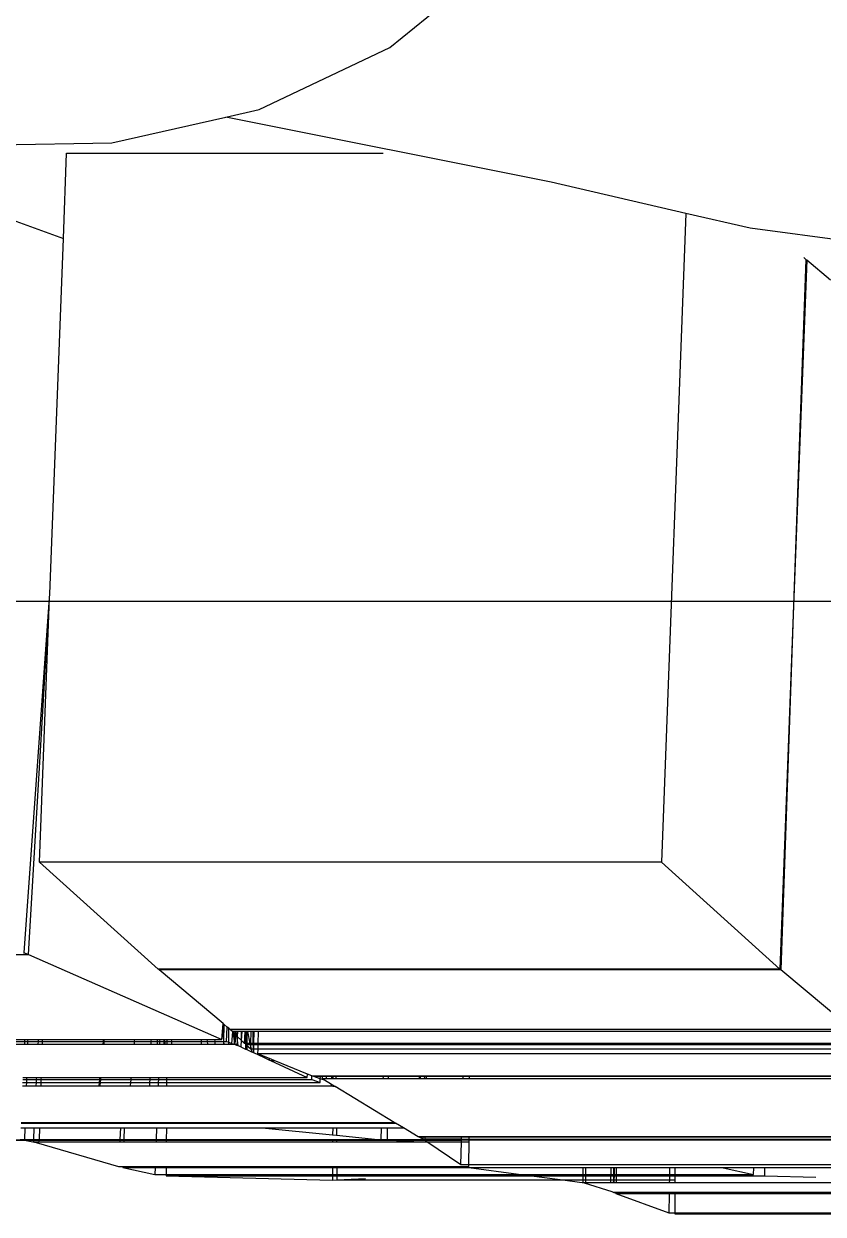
# Model space of a CAD drawing. Extents: x -24961 to 905641, y -154323 to 635957.
# Drawn here: x 395608.1 to 395709.2, y -131285.5 to -131134.9 of the extents above; entities that cross this region are included whole.
import ezdxf

# ---------------------------------------------------------------- set-up
doc = ezdxf.new("R2010")
doc.units = 0
doc.header["$LTSCALE"] = 1000
doc.header["$MEASUREMENT"] = 0
doc.layers.add('DOTE', color=1, linetype='Continuous')

msp = doc.modelspace()

# ---------------------------------------------------------------- linework, layer by layer
for p, q in [((395654.43, -131137.88), (395667.75, -131126.96)), ((395637.87, -131145.71), (395654.43, -131137.88)), ((395619.24, -131149.91), (395633.68, -131146.66)), ((395633.68, -131146.66), (395637.87, -131145.71)), ((395674.84, -131154.89), (395633.68, -131146.66)), ((395589.24, -131150.47), (395619.24, -131149.91)), ((395613.11, -131162.01), (395613.52, -131151.23)), ((395613.52, -131151.23), (395653.56, -131151.23)), ((395691.88, -131158.84), (395674.84, -131154.89)), ((395598.27, -131156.63), (395613.11, -131162.01)), ((395691.88, -131158.84), (395688.77, -131240.9)), ((395699.99, -131160.72), (395691.88, -131158.84)), ((395791.16, -131173.04), (395699.99, -131160.72)), ((395611.4, -131207), (395613.11, -131162.01)), ((395707.03, -131164.66), (395705.45, -131209.6)), ((395707.15, -131164.76), (395705.45, -131209.6)), ((395707.03, -131164.66), (395706.78, -131164.43)), ((395707.09, -131164.71), (395707.03, -131164.66)), ((395707.15, -131164.76), (395707.09, -131164.71)), ((395710.18, -131167.3), (395707.15, -131164.76)), ((395611.37, -131207.47), (395611.4, -131207)), ((395608.13, -131252.37), (395611.37, -131207.47)), ((395608.68, -131252.59), (395611.37, -131207.47)), ((395610.11, -131240.9), (395611.37, -131207.47)), ((395705.45, -131209.6), (395703.75, -131254.44)), ((395705.45, -131209.6), (395703.87, -131254.54)), ((395688.77, -131240.9), (395610.11, -131240.9)), ((395625.09, -131254.44), (395610.11, -131240.9)), ((395703.75, -131254.44), (395688.77, -131240.9)), ((395548.52, -131252.59), (395608.63, -131252.59)), ((395608.08, -131252.37), (395608.13, -131252.37)), ((395608.63, -131252.59), (395608.13, -131252.37)), ((395608.63, -131252.59), (395608.68, -131252.59)), ((395608.68, -131252.59), (395633.17, -131263.37)), ((395625.21, -131254.44), (395625.09, -131254.44)), ((395625.21, -131254.54), (395625.21, -131254.44)), ((395633.81, -131254.44), (395625.21, -131254.44)), ((395633.8, -131254.54), (395625.21, -131254.54)), ((395633.31, -131261.34), (395625.21, -131254.54)), ((395633.8, -131254.54), (395633.81, -131254.44)), ((395634.02, -131254.54), (395633.8, -131254.54)), ((395634.02, -131254.44), (395633.81, -131254.44)), ((395634.02, -131254.54), (395634.02, -131254.44)), ((395634.29, -131254.44), (395634.02, -131254.44)), ((395634.28, -131254.54), (395634.02, -131254.54)), ((395634.28, -131254.54), (395634.29, -131254.44)), ((395634.54, -131254.54), (395634.28, -131254.54)), ((395634.54, -131254.44), (395634.29, -131254.44)), ((395634.54, -131254.54), (395634.54, -131254.44)), ((395703.75, -131254.44), (395634.54, -131254.44)), ((395703.87, -131254.54), (395634.54, -131254.54)), ((395712.86, -131262.08), (395703.87, -131254.54)), ((395633.17, -131263.37), (395633.28, -131261.82)), ((395633.28, -131261.82), (395633.31, -131261.34)), ((395633.42, -131263.57), (395633.28, -131261.82)), ((395633.45, -131261.46), (395633.31, -131261.34)), ((395633.42, -131263.57), (395633.45, -131261.46)), ((395633.85, -131261.79), (395633.45, -131261.46)), ((395633.75, -131263.6), (395633.85, -131261.79)), ((395634.03, -131261.94), (395633.85, -131261.79)), ((395634.03, -131263.7), (395634.03, -131261.94)), ((395634.22, -131262.08), (395634.03, -131261.94)), ((395712.86, -131262.08), (395634.22, -131262.08)), ((395634.36, -131262.22), (395634.22, -131262.08)), ((395634.5, -131262.34), (395634.36, -131262.22)), ((395634.43, -131263.85), (395634.54, -131262.39)), ((395634.54, -131262.34), (395634.5, -131262.34)), ((395634.54, -131262.39), (395634.5, -131262.34)), ((395634.54, -131262.34), (395634.54, -131262.39)), ((395634.83, -131262.34), (395634.54, -131262.34)), ((395634.54, -131262.39), (395634.74, -131263.8)), ((395634.81, -131262.67), (395634.54, -131262.39)), ((395634.74, -131263.8), (395634.81, -131262.67)), ((395634.81, -131262.67), (395634.83, -131262.34)), ((395634.94, -131262.8), (395634.81, -131262.67)), ((395634.92, -131262.34), (395634.83, -131262.34)), ((395634.92, -131262.34), (395634.96, -131262.59)), ((395634.98, -131262.34), (395634.92, -131262.34)), ((395634.94, -131262.8), (395634.96, -131262.59)), ((395634.96, -131262.59), (395634.98, -131262.34)), ((395634.96, -131262.59), (395635, -131262.85)), ((395635.13, -131262.34), (395634.98, -131262.34)), ((395635.13, -131262.34), (395635.11, -131262.96)), ((395635.6, -131262.34), (395635.13, -131262.34)), ((395635.6, -131262.34), (395635.59, -131263.43)), ((395635.71, -131262.34), (395635.6, -131262.34)), ((395635.64, -131263.49), (395635.71, -131262.34)), ((395636.09, -131262.34), (395635.71, -131262.34)), ((395636.02, -131263.87), (395636.09, -131262.34)), ((395636.15, -131262.34), (395636.09, -131262.34)), ((395636.15, -131262.34), (395636.15, -131263.87)), ((395636.25, -131262.34), (395636.15, -131262.34)), ((395636.19, -131263.87), (395636.25, -131262.34)), ((395636.33, -131262.34), (395636.25, -131262.34)), ((395636.33, -131262.34), (395636.32, -131263.87)), ((395636.39, -131262.34), (395636.33, -131262.34)), ((395636.39, -131262.34), (395636.71, -131263.87)), ((395636.89, -131262.34), (395636.39, -131262.34)), ((395636.84, -131263.87), (395636.89, -131262.34)), ((395637.08, -131262.34), (395636.89, -131262.34)), ((395637.08, -131262.34), (395637.1, -131263.87)), ((395637.2, -131262.34), (395637.08, -131262.34)), ((395637.2, -131262.34), (395637.18, -131263.87)), ((395637.78, -131262.34), (395637.2, -131262.34)), ((395637.76, -131263.87), (395637.78, -131262.34)), ((395713.12, -131262.34), (395637.78, -131262.34)), ((395606.66, -131263.96), (395608.18, -131263.96)), ((395606.69, -131263.6), (395608.2, -131263.6)), ((395606.71, -131263.37), (395608.21, -131263.37)), ((395608.2, -131263.6), (395608.18, -131263.96)), ((395608.18, -131263.96), (395608.58, -131263.96)), ((395608.21, -131263.37), (395608.2, -131263.6)), ((395608.2, -131263.6), (395608.59, -131263.6)), ((395608.21, -131263.37), (395608.6, -131263.37)), ((395608.59, -131263.6), (395608.58, -131263.96)), ((395608.58, -131263.96), (395609.89, -131263.96)), ((395608.6, -131263.37), (395608.59, -131263.6)), ((395608.59, -131263.6), (395609.91, -131263.6)), ((395608.6, -131263.37), (395609.92, -131263.37)), ((395609.91, -131263.6), (395609.89, -131263.96)), ((395609.89, -131263.96), (395610.41, -131263.96)), ((395609.92, -131263.37), (395609.91, -131263.6)), ((395609.91, -131263.6), (395610.42, -131263.6)), ((395609.92, -131263.37), (395610.43, -131263.37)), ((395610.42, -131263.6), (395610.41, -131263.96)), ((395610.41, -131263.96), (395618.13, -131263.96)), ((395610.43, -131263.37), (395610.42, -131263.6)), ((395610.42, -131263.6), (395618.17, -131263.6)), ((395610.43, -131263.37), (395618.19, -131263.37)), ((395618.13, -131263.96), (395618.17, -131263.6)), ((395618.13, -131263.96), (395618.26, -131263.96)), ((395618.17, -131263.6), (395618.19, -131263.37)), ((395618.17, -131263.6), (395618.29, -131263.6)), ((395618.19, -131263.37), (395618.31, -131263.37)), ((395618.26, -131263.96), (395618.29, -131263.6)), ((395618.26, -131263.96), (395622.09, -131263.96)), ((395618.29, -131263.6), (395618.31, -131263.37)), ((395618.29, -131263.6), (395622.12, -131263.6)), ((395618.31, -131263.37), (395622.14, -131263.37)), ((395622.09, -131263.96), (395622.12, -131263.6)), ((395622.09, -131263.96), (395624.22, -131263.96)), ((395622.12, -131263.6), (395622.14, -131263.37)), ((395622.12, -131263.6), (395624.23, -131263.6)), ((395622.14, -131263.37), (395624.24, -131263.37)), ((395624.22, -131263.96), (395624.23, -131263.6)), ((395624.22, -131263.96), (395624.97, -131263.96)), ((395624.23, -131263.6), (395624.24, -131263.37)), ((395624.23, -131263.6), (395624.97, -131263.6)), ((395624.24, -131263.37), (395624.97, -131263.37)), ((395624.97, -131263.37), (395624.97, -131263.6)), ((395624.97, -131263.37), (395625.3, -131263.37)), ((395624.97, -131263.6), (395624.97, -131263.96)), ((395624.97, -131263.6), (395625.29, -131263.6)), ((395624.97, -131263.96), (395625.28, -131263.96)), ((395625.29, -131263.6), (395625.28, -131263.96)), ((395625.28, -131263.96), (395625.88, -131263.96)), ((395625.3, -131263.37), (395625.29, -131263.6)), ((395625.29, -131263.6), (395625.87, -131263.6)), ((395625.3, -131263.37), (395625.86, -131263.37)), ((395625.87, -131263.6), (395625.86, -131263.37)), ((395625.86, -131263.37), (395625.92, -131263.6)), ((395625.86, -131263.37), (395626.18, -131263.37)), ((395625.88, -131263.96), (395625.87, -131263.6)), ((395625.87, -131263.6), (395625.92, -131263.6)), ((395625.88, -131263.96), (395626, -131263.96)), ((395625.92, -131263.6), (395626, -131263.96)), ((395625.92, -131263.6), (395626.18, -131263.6)), ((395626, -131263.96), (395626.18, -131263.96)), ((395626.18, -131263.37), (395626.18, -131263.6)), ((395626.18, -131263.37), (395626.81, -131263.37)), ((395626.18, -131263.6), (395626.18, -131263.96)), ((395626.18, -131263.6), (395626.82, -131263.6)), ((395626.18, -131263.96), (395626.84, -131263.96)), ((395626.82, -131263.6), (395626.81, -131263.37)), ((395626.81, -131263.37), (395630.56, -131263.37)), ((395626.84, -131263.96), (395626.82, -131263.6)), ((395626.82, -131263.6), (395630.56, -131263.6)), ((395626.84, -131263.96), (395630.56, -131263.96)), ((395630.56, -131263.37), (395630.56, -131263.6)), ((395630.56, -131263.37), (395631.24, -131263.37)), ((395630.56, -131263.6), (395630.56, -131263.96)), ((395630.56, -131263.6), (395631.29, -131263.6)), ((395630.56, -131263.96), (395631.36, -131263.96)), ((395631.24, -131263.37), (395631.29, -131263.6)), ((395631.24, -131263.37), (395632.28, -131263.37)), ((395631.29, -131263.6), (395631.36, -131263.96)), ((395631.29, -131263.6), (395632.3, -131263.6)), ((395631.36, -131263.96), (395632.31, -131263.96)), ((395632.3, -131263.6), (395632.28, -131263.37)), ((395632.28, -131263.37), (395633.17, -131263.37)), ((395632.31, -131263.96), (395632.3, -131263.6)), ((395632.3, -131263.6), (395633.42, -131263.6)), ((395632.31, -131263.96), (395633.42, -131263.96)), ((395633.42, -131263.6), (395633.42, -131263.57)), ((395633.42, -131263.96), (395633.42, -131263.6)), ((395633.45, -131263.96), (395633.42, -131263.6)), ((395633.42, -131263.6), (395633.75, -131263.6)), ((395633.42, -131263.96), (395633.45, -131263.96)), ((395633.45, -131263.96), (395634.04, -131263.96)), ((395633.75, -131263.6), (395634.03, -131263.7)), ((395634.04, -131263.96), (395634.03, -131263.7)), ((395634.03, -131263.7), (395634.43, -131263.85)), ((395634.04, -131263.96), (395634.42, -131263.96)), ((395634.42, -131263.96), (395634.43, -131263.85)), ((395634.42, -131263.96), (395634.73, -131263.96)), ((395634.43, -131263.85), (395634.73, -131263.96)), ((395634.73, -131263.96), (395634.74, -131263.8)), ((395634.73, -131263.96), (395634.76, -131263.96)), ((395634.74, -131263.8), (395634.76, -131263.96)), ((395634.76, -131263.96), (395635.07, -131264.06)), ((395634.76, -131263.96), (395634.86, -131263.96)), ((395634.86, -131263.96), (395634.94, -131262.8)), ((395634.86, -131263.96), (395635.07, -131264.06)), ((395635, -131262.85), (395634.94, -131262.8)), ((395635, -131262.85), (395635.09, -131263.5)), ((395635.11, -131262.96), (395635, -131262.85)), ((395635.09, -131263.5), (395635.07, -131264.06)), ((395635.07, -131264.06), (395635.18, -131264.11)), ((395635.11, -131262.96), (395635.09, -131263.5)), ((395635.09, -131263.5), (395635.18, -131264.11)), ((395635.59, -131263.43), (395635.11, -131262.96)), ((395635.18, -131264.11), (395635.51, -131264.26)), ((395635.51, -131264.26), (395635.57, -131264.26)), ((395635.51, -131264.26), (395635.57, -131264.29)), ((395635.59, -131263.43), (395635.57, -131264.26)), ((395635.57, -131264.26), (395635.6, -131264.26)), ((395635.57, -131264.26), (395635.57, -131264.29)), ((395635.64, -131263.49), (395635.59, -131263.43)), ((395635.6, -131264.26), (395635.64, -131263.49)), ((395636.02, -131263.87), (395635.64, -131263.49)), ((395636.15, -131263.87), (395636.02, -131263.87)), ((395636.15, -131263.87), (395636.15, -131264.56)), ((395636.19, -131263.87), (395636.15, -131263.87)), ((395636.19, -131264.02), (395636.19, -131263.87)), ((395636.32, -131263.87), (395636.19, -131263.87)), ((395636.32, -131264.14), (395636.19, -131264.02)), ((395636.32, -131264.02), (395636.19, -131264.02)), ((395636.32, -131263.87), (395636.32, -131264.02)), ((395636.71, -131263.87), (395636.32, -131263.87)), ((395636.32, -131264.02), (395636.32, -131264.14)), ((395636.74, -131264.02), (395636.32, -131264.02)), ((395636.32, -131264.14), (395636.32, -131264.64)), ((395636.81, -131264.58), (395636.32, -131264.14)), ((395636.84, -131263.87), (395636.71, -131263.87)), ((395636.71, -131263.87), (395636.74, -131264.02)), ((395636.74, -131264.02), (395636.82, -131264.38)), ((395636.83, -131264.02), (395636.74, -131264.02)), ((395636.82, -131264.38), (395636.83, -131264.02)), ((395636.83, -131264.02), (395636.84, -131263.87)), ((395637.11, -131264.02), (395636.83, -131264.02)), ((395637.1, -131263.87), (395636.84, -131263.87)), ((395637.18, -131263.87), (395637.1, -131263.87)), ((395637.1, -131263.87), (395637.11, -131264.02)), ((395637.11, -131264.02), (395637.12, -131264.58)), ((395637.17, -131264.02), (395637.11, -131264.02)), ((395637.17, -131264.02), (395637.16, -131264.58)), ((395637.18, -131263.87), (395637.17, -131264.02)), ((395637.75, -131264.02), (395637.17, -131264.02)), ((395637.76, -131263.87), (395637.18, -131263.87)), ((395637.74, -131264.58), (395637.75, -131264.02)), ((395637.75, -131264.02), (395637.76, -131263.87)), ((395714.84, -131264.02), (395637.75, -131264.02)), ((395714.68, -131263.87), (395637.76, -131263.87)), ((395635.57, -131264.29), (395636.15, -131264.56)), ((395636.15, -131264.56), (395636.32, -131264.64)), ((395636.32, -131264.64), (395636.93, -131264.92)), ((395636.81, -131264.58), (395636.82, -131264.38)), ((395636.86, -131264.58), (395636.81, -131264.58)), ((395636.82, -131264.38), (395636.86, -131264.58)), ((395636.86, -131264.58), (395636.93, -131264.92)), ((395637.12, -131264.58), (395636.86, -131264.58)), ((395636.93, -131264.92), (395637.12, -131265.01)), ((395637.12, -131264.58), (395637.12, -131265.01)), ((395637.16, -131264.58), (395637.12, -131264.58)), ((395637.12, -131265.01), (395637.16, -131265.02)), ((395637.16, -131264.58), (395637.16, -131265.02)), ((395637.74, -131264.58), (395637.16, -131264.58)), ((395637.16, -131265.02), (395638.42, -131265.61)), ((395637.73, -131265.18), (395637.74, -131264.58)), ((395716.39, -131265.18), (395637.73, -131265.18)), ((395638.42, -131265.46), (395637.73, -131265.18)), ((395715.47, -131264.58), (395637.74, -131264.58)), ((395638.42, -131265.46), (395638.42, -131265.61)), ((395639.17, -131265.76), (395638.42, -131265.46)), ((395638.42, -131265.61), (395639.18, -131265.96)), ((395639.18, -131265.96), (395639.17, -131265.76)), ((395639.79, -131266.02), (395639.17, -131265.76)), ((395639.18, -131265.96), (395639.3, -131266.02)), ((395639.3, -131266.02), (395639.79, -131266.02)), ((395639.3, -131266.02), (395643.97, -131268.17)), ((395644, -131267.72), (395639.79, -131266.02)), ((395607.99, -131268.41), (395608.44, -131268.41)), ((395608, -131268.17), (395608.45, -131268.17)), ((395608.44, -131268.41), (395608.43, -131268.81)), ((395608.45, -131268.17), (395608.44, -131268.41)), ((395608.44, -131268.41), (395609.68, -131268.41)), ((395608.45, -131268.17), (395609.69, -131268.17)), ((395609.68, -131268.41), (395609.66, -131268.81)), ((395609.69, -131268.17), (395609.68, -131268.41)), ((395609.68, -131268.41), (395610.27, -131268.41)), ((395609.69, -131268.17), (395610.28, -131268.17)), ((395610.27, -131268.41), (395610.26, -131268.81)), ((395610.28, -131268.17), (395610.27, -131268.41)), ((395610.27, -131268.41), (395617.72, -131268.41)), ((395610.28, -131268.17), (395617.74, -131268.17)), ((395617.68, -131268.81), (395617.72, -131268.41)), ((395617.72, -131268.41), (395617.74, -131268.17)), ((395617.72, -131268.41), (395617.86, -131268.41)), ((395617.74, -131268.17), (395617.88, -131268.17)), ((395617.82, -131268.81), (395617.86, -131268.41)), ((395617.86, -131268.41), (395617.88, -131268.17)), ((395617.86, -131268.41), (395621.67, -131268.41)), ((395617.88, -131268.17), (395621.69, -131268.17)), ((395621.63, -131268.81), (395621.67, -131268.41)), ((395621.67, -131268.41), (395621.69, -131268.17)), ((395621.67, -131268.41), (395624.07, -131268.41)), ((395621.69, -131268.17), (395624.08, -131268.17)), ((395624.05, -131268.81), (395624.07, -131268.41)), ((395624.07, -131268.41), (395624.08, -131268.17)), ((395624.07, -131268.41), (395625.13, -131268.41)), ((395624.08, -131268.17), (395625.13, -131268.17)), ((395625.13, -131268.41), (395625.11, -131268.81)), ((395625.13, -131268.17), (395625.13, -131268.41)), ((395625.13, -131268.17), (395626.16, -131268.17)), ((395625.13, -131268.41), (395626.16, -131268.41)), ((395626.16, -131268.17), (395626.16, -131268.41)), ((395626.16, -131268.17), (395643.97, -131268.17)), ((395626.16, -131268.41), (395626.16, -131268.81)), ((395626.16, -131268.41), (395644.53, -131268.41)), ((395643.97, -131268.17), (395644, -131267.72)), ((395644.56, -131267.95), (395644, -131267.72)), ((395644.53, -131268.41), (395644.56, -131267.95)), ((395644.53, -131268.41), (395645.58, -131268.81)), ((395644.67, -131267.99), (395644.56, -131267.95)), ((395644.81, -131267.99), (395644.67, -131267.99)), ((395644.81, -131268.05), (395644.81, -131267.99)), ((395723.32, -131267.99), (395644.81, -131267.99)), ((395645.61, -131268.31), (395644.81, -131268.05)), ((395645.63, -131268.05), (395644.81, -131268.05)), ((395645.58, -131268.81), (395645.61, -131268.31)), ((395645.61, -131268.31), (395645.63, -131268.05)), ((395646.14, -131268.49), (395645.61, -131268.31)), ((395645.89, -131268.05), (395645.63, -131268.05)), ((395645.88, -131268.33), (395645.89, -131268.05)), ((395646.4, -131268.33), (395645.88, -131268.33)), ((395646.14, -131268.49), (395645.88, -131268.33)), ((395646.4, -131268.05), (395645.89, -131268.05)), ((395647.04, -131269.03), (395646.14, -131268.49)), ((395646.4, -131268.33), (395646.4, -131268.05)), ((395647.07, -131268.05), (395646.4, -131268.05)), ((395647.06, -131268.33), (395646.4, -131268.33)), ((395647.06, -131268.33), (395647.07, -131268.05)), ((395647.21, -131268.33), (395647.06, -131268.33)), ((395647.21, -131268.05), (395647.07, -131268.05)), ((395647.21, -131268.05), (395647.21, -131268.33)), ((395647.6, -131268.05), (395647.21, -131268.05)), ((395647.6, -131268.33), (395647.21, -131268.33)), ((395647.6, -131268.05), (395647.6, -131268.33)), ((395653.6, -131268.05), (395647.6, -131268.05)), ((395653.59, -131268.33), (395647.6, -131268.33)), ((395653.59, -131268.33), (395653.6, -131268.05)), ((395654.23, -131268.33), (395653.59, -131268.33)), ((395654.24, -131268.05), (395653.6, -131268.05)), ((395654.23, -131268.33), (395654.24, -131268.05)), ((395658.18, -131268.33), (395654.23, -131268.33)), ((395658.18, -131268.05), (395654.24, -131268.05)), ((395658.18, -131268.33), (395658.18, -131268.05)), ((395658.3, -131268.05), (395658.18, -131268.05)), ((395658.29, -131268.33), (395658.18, -131268.33)), ((395658.29, -131268.33), (395658.3, -131268.05)), ((395658.82, -131268.33), (395658.29, -131268.33)), ((395658.83, -131268.05), (395658.3, -131268.05)), ((395658.82, -131268.33), (395658.83, -131268.05)), ((395659.04, -131268.33), (395658.82, -131268.33)), ((395659.05, -131268.05), (395658.83, -131268.05)), ((395659.04, -131268.33), (395659.05, -131268.05)), ((395663.7, -131268.33), (395659.04, -131268.33)), ((395663.71, -131268.05), (395659.05, -131268.05)), ((395663.7, -131268.33), (395663.71, -131268.05)), ((395664.48, -131268.33), (395663.7, -131268.33)), ((395664.48, -131268.05), (395663.71, -131268.05)), ((395664.48, -131268.33), (395664.48, -131268.05)), ((395723.46, -131268.05), (395664.48, -131268.05)), ((395724.32, -131268.33), (395664.48, -131268.33)), ((395607.93, -131269.22), (395608.41, -131269.22)), ((395607.96, -131268.81), (395608.43, -131268.81)), ((395608.43, -131268.81), (395608.41, -131269.22)), ((395608.41, -131269.22), (395609.64, -131269.22)), ((395608.43, -131268.81), (395609.66, -131268.81)), ((395609.66, -131268.81), (395609.64, -131269.22)), ((395609.64, -131269.22), (395610.24, -131269.22)), ((395609.66, -131268.81), (395610.26, -131268.81)), ((395610.26, -131268.81), (395610.24, -131269.22)), ((395610.24, -131269.22), (395617.64, -131269.22)), ((395610.26, -131268.81), (395617.68, -131268.81)), ((395617.64, -131269.22), (395617.68, -131268.81)), ((395617.64, -131269.22), (395617.78, -131269.22)), ((395617.68, -131268.81), (395617.82, -131268.81)), ((395617.78, -131269.22), (395617.82, -131268.81)), ((395617.78, -131269.22), (395621.59, -131269.22)), ((395617.82, -131268.81), (395621.63, -131268.81)), ((395621.59, -131269.22), (395621.63, -131268.81)), ((395621.59, -131269.22), (395624.04, -131269.22)), ((395621.63, -131268.81), (395624.05, -131268.81)), ((395624.04, -131269.22), (395624.05, -131268.81)), ((395624.04, -131269.22), (395625.1, -131269.22)), ((395624.05, -131268.81), (395625.11, -131268.81)), ((395625.11, -131268.81), (395625.1, -131269.22)), ((395625.1, -131269.22), (395626.16, -131269.22)), ((395625.11, -131268.81), (395626.16, -131268.81)), ((395626.16, -131268.81), (395626.16, -131269.22)), ((395626.16, -131268.81), (395645.58, -131268.81)), ((395626.16, -131269.22), (395647.03, -131269.22)), ((395647.03, -131269.22), (395647.04, -131269.03)), ((395647.03, -131269.22), (395647.21, -131269.26)), ((395647.21, -131269.14), (395647.04, -131269.03)), ((395647.21, -131269.14), (395647.21, -131269.26)), ((395647.5, -131269.31), (395647.21, -131269.14)), ((395647.21, -131269.26), (395647.5, -131269.31)), ((395654.98, -131273.84), (395647.5, -131269.31)), ((395607.72, -131274.55), (395608.24, -131274.55)), ((395607.75, -131273.84), (395608.27, -131273.84)), ((395607.75, -131273.92), (395608.26, -131273.92)), ((395608.24, -131274.55), (395608.2, -131275.99)), ((395608.24, -131274.55), (395609.39, -131274.55)), ((395608.27, -131273.84), (395608.26, -131273.92)), ((395608.26, -131273.92), (395609.42, -131273.92)), ((395608.27, -131273.84), (395609.42, -131273.84)), ((395609.39, -131274.55), (395609.32, -131275.99)), ((395609.39, -131274.55), (395610.07, -131274.55)), ((395609.42, -131273.84), (395609.42, -131273.92)), ((395609.42, -131273.84), (395610.1, -131273.84)), ((395609.42, -131273.92), (395610.09, -131273.92)), ((395610.07, -131274.55), (395610.03, -131275.99)), ((395610.07, -131274.55), (395620.32, -131274.55)), ((395610.1, -131273.84), (395610.09, -131273.92)), ((395610.09, -131273.92), (395620.35, -131273.92)), ((395610.1, -131273.84), (395620.35, -131273.84)), ((395620.32, -131274.55), (395620.25, -131275.99)), ((395620.32, -131274.55), (395620.82, -131274.55)), ((395620.35, -131273.84), (395620.35, -131273.92)), ((395620.35, -131273.84), (395631, -131273.84)), ((395620.35, -131273.92), (395631.83, -131273.92)), ((395620.82, -131274.55), (395620.77, -131275.99)), ((395620.82, -131274.55), (395624.91, -131274.55)), ((395624.91, -131274.55), (395624.86, -131275.99)), ((395624.91, -131274.55), (395638.27, -131274.55)), ((395626.14, -131274.65), (395626.13, -131275.99)), ((395631, -131273.84), (395631.83, -131273.92)), ((395631, -131273.84), (395647.19, -131273.84)), ((395631.83, -131273.92), (395647.19, -131273.92)), ((395638.27, -131274.55), (395647.18, -131275.43)), ((395638.27, -131274.55), (395647.19, -131274.55)), ((395647.19, -131274.55), (395647.18, -131275.43)), ((395647.19, -131273.84), (395647.19, -131273.92)), ((395647.19, -131273.84), (395647.64, -131273.84)), ((395647.19, -131273.92), (395647.65, -131273.92)), ((395647.19, -131274.55), (395647.65, -131274.55)), ((395647.64, -131273.84), (395647.65, -131273.92)), ((395647.64, -131273.84), (395653.39, -131273.84)), ((395647.65, -131273.92), (395653.39, -131273.92)), ((395647.65, -131274.55), (395647.66, -131275.47)), ((395647.65, -131274.55), (395653.37, -131274.55)), ((395653.32, -131275.99), (395653.37, -131274.55)), ((395653.37, -131274.55), (395654.12, -131274.55)), ((395653.39, -131273.92), (395653.39, -131273.84)), ((395653.39, -131273.84), (395654.13, -131273.84)), ((395653.39, -131273.92), (395654.13, -131273.92)), ((395654.1, -131275.99), (395654.12, -131274.55)), ((395654.12, -131274.55), (395656.16, -131274.55)), ((395654.13, -131273.92), (395654.13, -131273.84)), ((395654.13, -131273.84), (395654.98, -131273.84)), ((395654.13, -131273.92), (395655.12, -131273.92)), ((395655.12, -131273.92), (395654.98, -131273.84)), ((395656.16, -131274.55), (395655.12, -131273.92)), ((395657.99, -131275.66), (395656.16, -131274.55)), ((395583.14, -131276.03), (395608.2, -131276.03)), ((395583.14, -131276.09), (395608.19, -131276.11)), ((395607.66, -131275.99), (395608.2, -131275.99)), ((395608.2, -131276.03), (395608.19, -131276.11)), ((395608.19, -131276.11), (395609.32, -131276.09)), ((395608.19, -131276.11), (395609.66, -131276.39)), ((395608.2, -131275.99), (395608.2, -131276.03)), ((395608.2, -131275.99), (395609.32, -131275.99)), ((395608.2, -131276.03), (395609.32, -131276.03)), ((395609.32, -131276.09), (395609.31, -131276.29)), ((395609.31, -131276.29), (395609.66, -131276.39)), ((395609.31, -131276.29), (395610.02, -131276.29)), ((395609.32, -131275.99), (395609.32, -131276.03)), ((395609.32, -131275.99), (395610.03, -131275.99)), ((395609.32, -131276.03), (395609.32, -131276.09)), ((395609.32, -131276.03), (395610.03, -131276.03)), ((395609.32, -131276.09), (395610.02, -131276.09)), ((395610.03, -131276.03), (395610.02, -131276.09)), ((395610.02, -131276.09), (395610.02, -131276.29)), ((395610.02, -131276.09), (395620.25, -131276.09)), ((395610.02, -131276.29), (395620.24, -131276.29)), ((395610.03, -131275.99), (395610.03, -131276.03)), ((395610.03, -131275.99), (395620.25, -131275.99)), ((395610.03, -131276.03), (395620.25, -131276.03)), ((395620.25, -131276.09), (395620.24, -131276.29)), ((395620.24, -131276.29), (395620.76, -131276.29)), ((395620.25, -131275.99), (395620.25, -131276.03)), ((395620.25, -131275.99), (395620.77, -131275.99)), ((395620.25, -131276.03), (395620.25, -131276.09)), ((395620.25, -131276.03), (395620.77, -131276.03)), ((395620.25, -131276.09), (395620.76, -131276.09)), ((395620.77, -131276.03), (395620.76, -131276.09)), ((395620.76, -131276.09), (395620.76, -131276.29)), ((395620.76, -131276.09), (395624.86, -131276.09)), ((395620.76, -131276.29), (395624.85, -131276.29)), ((395620.77, -131275.99), (395620.77, -131276.03)), ((395620.77, -131275.99), (395624.86, -131275.99)), ((395620.77, -131276.03), (395624.86, -131276.03)), ((395624.86, -131276.09), (395624.85, -131276.29)), ((395624.85, -131276.29), (395626.13, -131276.29)), ((395624.86, -131275.99), (395624.86, -131276.03)), ((395624.86, -131275.99), (395626.13, -131275.99)), ((395624.86, -131276.03), (395624.86, -131276.09)), ((395624.86, -131276.03), (395626.13, -131276.03)), ((395624.86, -131276.09), (395626.13, -131276.09)), ((395626.13, -131275.99), (395626.13, -131276.03)), ((395626.13, -131275.99), (395652.88, -131275.99)), ((395626.13, -131276.03), (395626.13, -131276.09)), ((395626.13, -131276.03), (395647.18, -131276.03)), ((395626.13, -131276.09), (395626.13, -131276.29)), ((395626.13, -131276.09), (395647.18, -131276.09)), ((395626.13, -131276.29), (395647.18, -131276.29)), ((395647.18, -131275.43), (395647.66, -131275.47)), ((395647.18, -131276.03), (395647.18, -131276.09)), ((395647.18, -131276.03), (395647.66, -131276.03)), ((395647.18, -131276.09), (395647.18, -131276.29)), ((395647.18, -131276.09), (395647.66, -131276.09)), ((395647.18, -131276.29), (395647.66, -131276.29)), ((395647.66, -131275.47), (395652.88, -131275.99)), ((395647.66, -131276.03), (395647.66, -131276.09)), ((395647.66, -131276.03), (395653.32, -131276.03)), ((395647.66, -131276.09), (395647.66, -131276.29)), ((395647.66, -131276.09), (395654.09, -131276.09)), ((395647.66, -131276.29), (395658.17, -131276.29)), ((395652.88, -131275.99), (395653.32, -131276.03)), ((395652.88, -131275.99), (395653.32, -131275.99)), ((395653.32, -131276.03), (395653.32, -131275.99)), ((395653.32, -131275.99), (395654.1, -131275.99)), ((395654.09, -131276.09), (395654.1, -131275.99)), ((395654.09, -131276.09), (395654.54, -131276.11)), ((395654.1, -131275.99), (395658.61, -131275.97)), ((395654.54, -131276.11), (395658.17, -131276.29)), ((395654.54, -131276.11), (395658.83, -131276.11)), ((395658.13, -131275.66), (395657.99, -131275.66)), ((395658.13, -131275.73), (395658.13, -131275.66)), ((395658.61, -131275.66), (395658.13, -131275.66)), ((395658.61, -131275.73), (395658.13, -131275.73)), ((395658.61, -131275.97), (395658.13, -131275.73)), ((395658.17, -131276.29), (395659.08, -131276.29)), ((395658.61, -131275.73), (395658.61, -131275.66)), ((395658.88, -131275.66), (395658.61, -131275.66)), ((395658.61, -131275.97), (395658.61, -131275.73)), ((395658.88, -131275.73), (395658.61, -131275.73)), ((395658.63, -131275.99), (395658.61, -131275.97)), ((395658.87, -131275.97), (395658.63, -131275.99)), ((395658.74, -131276.06), (395658.63, -131275.99)), ((395658.83, -131276.11), (395658.74, -131276.06)), ((395658.87, -131276.13), (395658.83, -131276.11)), ((395658.87, -131275.97), (395658.88, -131275.73)), ((395658.87, -131276.13), (395658.87, -131275.97)), ((395663.49, -131275.97), (395658.87, -131275.97)), ((395663.48, -131276.13), (395658.87, -131276.13)), ((395659.08, -131276.29), (395658.87, -131276.13)), ((395658.88, -131275.73), (395658.88, -131275.66)), ((395663.5, -131275.66), (395658.88, -131275.66)), ((395663.49, -131275.73), (395658.88, -131275.73)), ((395663.4, -131279.19), (395659.08, -131276.29)), ((395659.08, -131276.29), (395663.48, -131276.29)), ((395663.4, -131279.19), (395663.48, -131276.29)), ((395663.48, -131276.13), (395663.49, -131275.97)), ((395664.44, -131276.11), (395663.48, -131276.13)), ((395663.48, -131276.29), (395663.48, -131276.13)), ((395663.48, -131276.29), (395664.44, -131276.29)), ((395663.49, -131275.73), (395663.5, -131275.66)), ((395664.44, -131275.73), (395663.49, -131275.73)), ((395663.49, -131275.97), (395663.49, -131275.73)), ((395664.44, -131275.99), (395663.49, -131275.97)), ((395664.44, -131275.66), (395663.5, -131275.66)), ((395664.42, -131279.19), (395664.44, -131276.29)), ((395736.65, -131275.66), (395664.44, -131275.66)), ((395664.44, -131275.73), (395664.44, -131275.66)), ((395736.78, -131275.73), (395664.44, -131275.73)), ((395664.44, -131275.99), (395664.44, -131275.73)), ((395737.23, -131275.97), (395664.44, -131275.99)), ((395664.44, -131276.11), (395664.44, -131275.99)), ((395737.5, -131276.13), (395664.44, -131276.11)), ((395664.44, -131276.29), (395664.44, -131276.11)), ((395609.66, -131276.39), (395620.09, -131279.42)), ((395664.42, -131279.19), (395663.4, -131279.19)), ((395742.05, -131279.19), (395664.42, -131279.19)), ((395664.42, -131279.42), (395664.42, -131279.19)), ((395620.09, -131279.42), (395620.65, -131279.42)), ((395620.65, -131279.42), (395620.64, -131279.56)), ((395620.64, -131279.56), (395624.7, -131280.43)), ((395620.64, -131279.56), (395624.73, -131279.56)), ((395620.65, -131279.42), (395624.74, -131279.42)), ((395624.73, -131279.56), (395624.7, -131280.43)), ((395624.7, -131280.43), (395626.11, -131280.43)), ((395624.74, -131279.42), (395624.73, -131279.56)), ((395624.73, -131279.56), (395626.12, -131279.56)), ((395624.74, -131279.42), (395626.12, -131279.42)), ((395626.12, -131279.56), (395626.11, -131280.43)), ((395626.11, -131280.43), (395626.11, -131280.6)), ((395626.11, -131280.43), (395647.16, -131280.43)), ((395626.11, -131280.6), (395647.16, -131281.13)), ((395626.11, -131280.6), (395647.16, -131280.6)), ((395626.12, -131279.42), (395626.12, -131279.56)), ((395626.12, -131279.42), (395647.17, -131279.42)), ((395626.12, -131279.56), (395647.17, -131279.56)), ((395647.17, -131279.56), (395647.16, -131280.43)), ((395647.16, -131280.43), (395647.16, -131280.6)), ((395647.16, -131280.43), (395647.7, -131280.43)), ((395647.16, -131280.6), (395647.16, -131281.13)), ((395647.16, -131280.6), (395647.7, -131280.6)), ((395647.17, -131279.42), (395647.17, -131279.56)), ((395647.17, -131279.42), (395647.69, -131279.42)), ((395647.17, -131279.56), (395647.69, -131279.56)), ((395647.69, -131279.42), (395647.69, -131279.56)), ((395647.69, -131279.42), (395664.42, -131279.42)), ((395647.69, -131279.56), (395647.7, -131280.43)), ((395647.69, -131279.56), (395664.42, -131279.56)), ((395647.7, -131280.43), (395647.7, -131280.6)), ((395647.7, -131280.43), (395670.71, -131280.43)), ((395647.7, -131280.6), (395647.7, -131281.12)), ((395647.7, -131280.6), (395671.99, -131280.6)), ((395664.42, -131279.56), (395664.42, -131279.42)), ((395664.42, -131279.6), (395664.42, -131279.56)), ((395678.89, -131279.6), (395664.42, -131279.6)), ((395670.71, -131280.43), (395664.42, -131279.6)), ((395671.99, -131280.6), (395670.71, -131280.43)), ((395670.71, -131280.43), (395678.88, -131280.43)), ((395675.97, -131281.12), (395671.99, -131280.6)), ((395671.99, -131280.6), (395678.87, -131280.6)), ((395678.87, -131280.6), (395678.88, -131280.43)), ((395678.87, -131281.12), (395678.87, -131280.6)), ((395678.87, -131280.6), (395679.22, -131280.6)), ((395678.88, -131280.43), (395678.89, -131279.6)), ((395678.88, -131280.43), (395679.22, -131280.43)), ((395679.23, -131279.6), (395678.89, -131279.6)), ((395679.22, -131280.43), (395679.23, -131279.6)), ((395679.22, -131280.6), (395679.22, -131280.43)), ((395679.22, -131280.43), (395682.4, -131280.43)), ((395679.22, -131281.12), (395679.22, -131280.6)), ((395679.22, -131280.6), (395682.39, -131280.6)), ((395682.41, -131279.6), (395679.23, -131279.6)), ((395682.38, -131281.12), (395682.39, -131280.6)), ((395682.39, -131280.6), (395682.4, -131280.43)), ((395682.39, -131280.6), (395682.74, -131280.6)), ((395682.4, -131280.43), (395682.41, -131279.6)), ((395682.4, -131280.43), (395682.74, -131280.43)), ((395682.76, -131279.6), (395682.41, -131279.6)), ((395682.74, -131280.43), (395682.76, -131279.6)), ((395682.74, -131280.6), (395682.74, -131280.43)), ((395682.74, -131280.43), (395682.83, -131280.43)), ((395682.74, -131281.12), (395682.74, -131280.6)), ((395682.74, -131280.6), (395682.82, -131280.6)), ((395682.84, -131279.6), (395682.76, -131279.6)), ((395682.81, -131281.12), (395682.82, -131280.6)), ((395682.82, -131280.6), (395682.83, -131280.43)), ((395682.82, -131280.6), (395683.08, -131280.6)), ((395682.83, -131280.43), (395682.84, -131279.6)), ((395682.83, -131280.43), (395683.09, -131280.43)), ((395683.1, -131279.6), (395682.84, -131279.6)), ((395683.08, -131280.6), (395683.09, -131280.43)), ((395683.08, -131281.12), (395683.08, -131280.6)), ((395683.08, -131280.6), (395689.83, -131280.6)), ((395683.09, -131280.43), (395683.1, -131279.6)), ((395683.09, -131280.43), (395689.83, -131280.43)), ((395689.84, -131279.6), (395683.1, -131279.6)), ((395689.82, -131281.12), (395689.83, -131280.6)), ((395689.83, -131280.43), (395689.84, -131279.6)), ((395689.83, -131280.6), (395689.83, -131280.43)), ((395689.83, -131280.43), (395690.5, -131280.43)), ((395689.83, -131280.6), (395690.5, -131280.6)), ((395690.5, -131279.6), (395689.84, -131279.6)), ((395696.57, -131279.6), (395690.5, -131279.6)), ((395690.5, -131280.43), (395690.5, -131279.6)), ((395690.5, -131280.6), (395690.5, -131280.43)), ((395690.5, -131280.43), (395700.44, -131280.43)), ((395690.5, -131281.12), (395690.5, -131280.6)), ((395690.5, -131280.6), (395701.85, -131280.6)), ((395696.57, -131279.6), (395700.44, -131280.43)), ((395700.47, -131279.6), (395696.57, -131279.6)), ((395700.44, -131280.43), (395700.47, -131279.6)), ((395701.85, -131279.6), (395700.47, -131279.6)), ((395701.85, -131280.6), (395701.85, -131279.6)), ((395743.07, -131279.6), (395701.85, -131279.6)), ((395701.85, -131280.6), (395708.3, -131280.76)), ((395647.16, -131281.13), (395647.7, -131281.12)), ((395647.7, -131281.12), (395651.33, -131280.95)), ((395647.7, -131281.12), (395675.97, -131281.12)), ((395679.04, -131281.53), (395675.97, -131281.12)), ((395675.97, -131281.12), (395678.87, -131281.12)), ((395678.86, -131281.47), (395678.87, -131281.12)), ((395679.21, -131281.47), (395678.86, -131281.47)), ((395679.04, -131281.53), (395678.86, -131281.47)), ((395678.87, -131281.12), (395679.22, -131281.12)), ((395682.53, -131282.64), (395679.04, -131281.53)), ((395679.21, -131281.47), (395679.22, -131281.12)), ((395682.37, -131281.47), (395679.21, -131281.47)), ((395679.22, -131281.12), (395682.38, -131281.12)), ((395682.37, -131281.47), (395682.38, -131281.12)), ((395682.73, -131281.47), (395682.37, -131281.47)), ((395682.38, -131281.12), (395682.74, -131281.12)), ((395682.73, -131281.47), (395682.74, -131281.12)), ((395682.8, -131281.47), (395682.73, -131281.47)), ((395682.74, -131281.12), (395682.81, -131281.12)), ((395682.8, -131281.47), (395682.81, -131281.12)), ((395683.07, -131281.47), (395682.8, -131281.47)), ((395682.81, -131281.12), (395683.08, -131281.12)), ((395683.07, -131281.47), (395683.08, -131281.12)), ((395689.81, -131281.47), (395683.07, -131281.47)), ((395683.08, -131281.12), (395689.82, -131281.12)), ((395689.81, -131281.47), (395689.82, -131281.12)), ((395690.5, -131281.47), (395689.81, -131281.47)), ((395689.82, -131281.12), (395690.5, -131281.12)), ((395690.5, -131281.47), (395690.5, -131281.12)), ((395757.27, -131281.47), (395690.5, -131281.47)), ((395682.78, -131282.76), (395682.53, -131282.64)), ((395682.71, -131282.69), (395682.53, -131282.64)), ((395682.78, -131282.69), (395682.71, -131282.69)), ((395682.78, -131282.76), (395682.78, -131282.69)), ((395683.05, -131282.69), (395682.78, -131282.69)), ((395683.05, -131282.76), (395682.78, -131282.76)), ((395683.05, -131282.76), (395683.05, -131282.69)), ((395689.79, -131282.69), (395683.05, -131282.69)), ((395683.05, -131282.88), (395683.05, -131282.76)), ((395689.79, -131282.76), (395683.05, -131282.76)), ((395689.75, -131285.33), (395683.05, -131282.88)), ((395689.79, -131282.88), (395683.05, -131282.88)), ((395689.75, -131285.33), (395689.79, -131282.88)), ((395689.79, -131282.76), (395689.79, -131282.69)), ((395690.5, -131282.69), (395689.79, -131282.69)), ((395689.79, -131282.88), (395689.79, -131282.76)), ((395690.5, -131282.76), (395689.79, -131282.76)), ((395690.5, -131282.88), (395689.79, -131282.88)), ((395690.5, -131282.76), (395690.5, -131282.69)), ((395761.3, -131282.69), (395690.5, -131282.69)), ((395690.5, -131282.88), (395690.5, -131282.76)), ((395761.43, -131282.76), (395690.5, -131282.76)), ((395690.5, -131285.33), (395690.5, -131282.88)), ((395761.7, -131282.88), (395690.5, -131282.88)), ((395690.5, -131285.33), (395689.75, -131285.33)), ((395690.5, -131285.45), (395690.5, -131285.33)), ((395768.41, -131285.33), (395690.5, -131285.33)), ((395769.16, -131285.45), (395690.5, -131285.45))]:
    msp.add_line(p, q)
at = {"layer": 'DOTE'}
msp.add_line((393730.13, -131207.9), (442830.81, -131207.9), dxfattribs=at)

doc.saveas('drawing.dxf')
